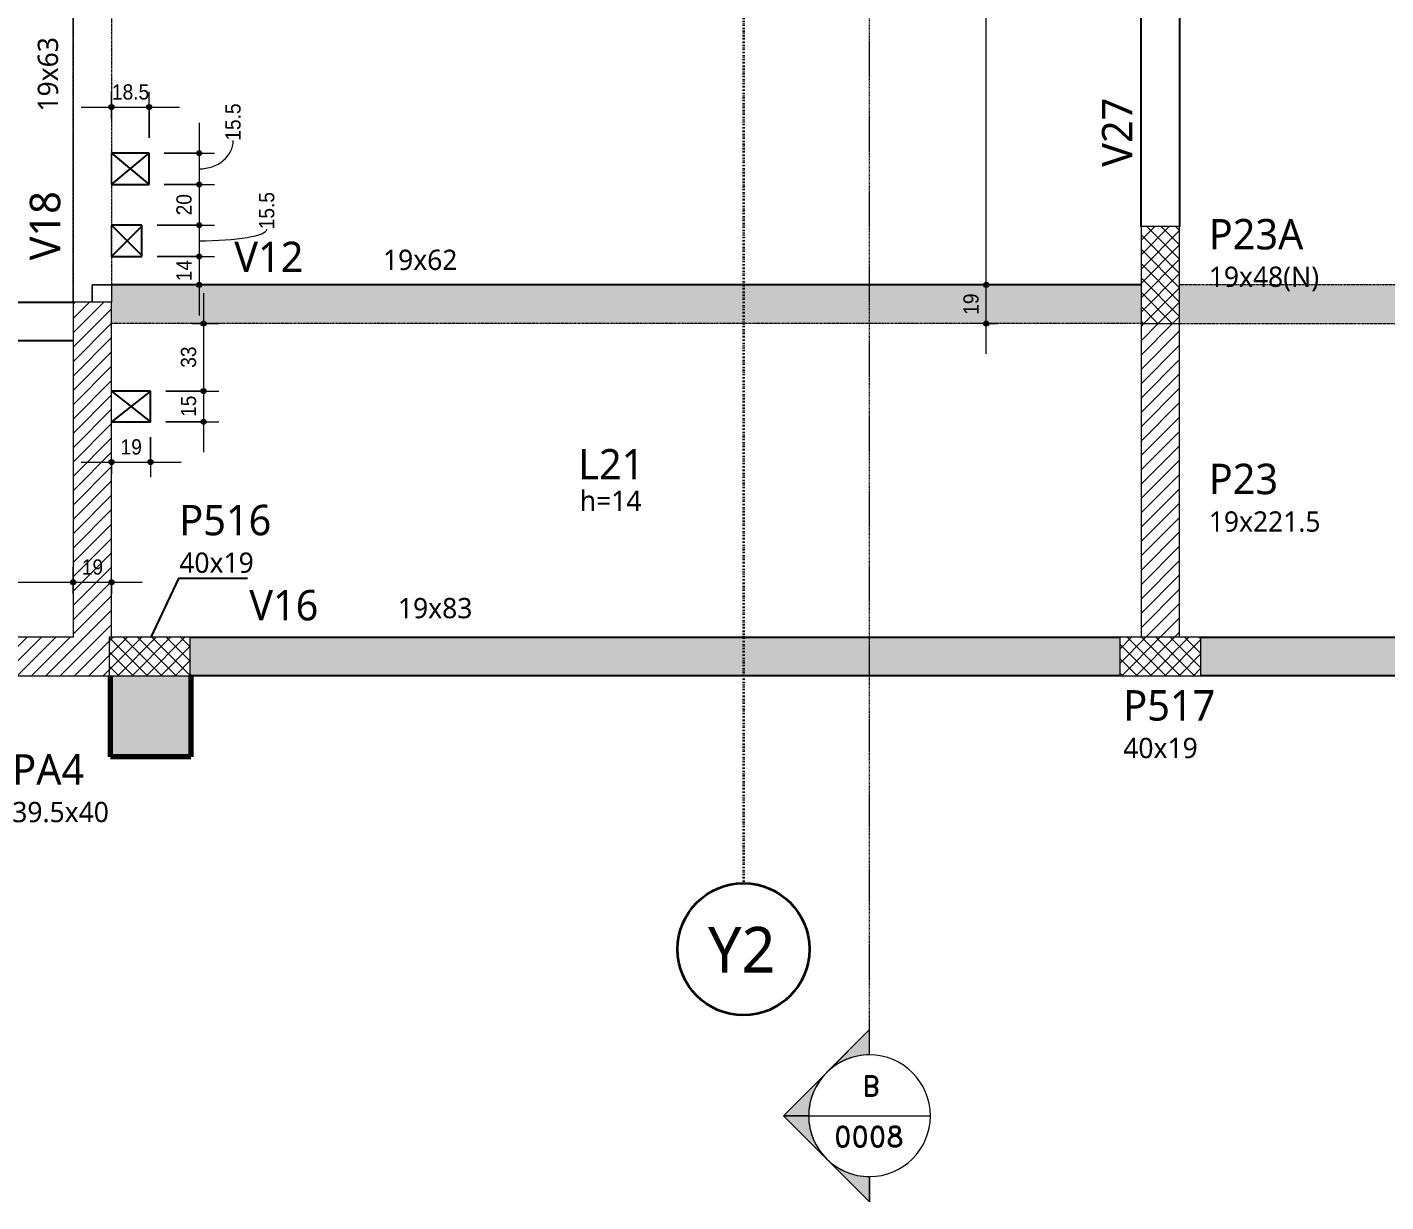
# Model space of a CAD drawing. Header units: centimetres. Extents: x -28 to 30806, y -3196 to 88064.
# Drawn here: x 2543 to 3213, y -1175 to -596 of the extents above; entities that cross this region are included whole.
import ezdxf

# ---------------------------------------------------------------- set-up
doc = ezdxf.new("R2010")
doc.units = ezdxf.units.CM
for name, pattern in [('Centro de 6 mm', [1.32, 0.6, -0.24, 0.24, -0.24]), ('Dash dot', [1.5875, 0.635, -0.47625, 0, -0.47625]), ('Hidden', [0.714375, 0.47625, -0.238125])]:
    doc.linetypes.add(name, pattern=pattern)
for name, color, linetype, lineweight in [('A-ANNO-DIMS', 7, 'Continuous', 9), ('A-ANNO-DIMS-50', 7, 'Continuous', 9), ('A-DETL-GENF', 7, 'Continuous', 18), ('A-DETL-THIN', 7, 'Continuous', 25), ('A-FLOR', 7, 'Continuous', 25), ('A-FLOR-IDEN', 7, 'Continuous', 9), ('G-ANNO-SYMB', 7, 'Continuous', 9), ('S-BEAM', 7, 'Continuous', 25), ('S-BEAM-IDEN', 7, 'Continuous', 9), ('S-COLS', 7, 'Continuous', 25), ('S-COLS-IDEN', 7, 'Continuous', 9), ('S-GRID', 7, 'Continuous', 9), ('S-GRID-IDEN', 7, 'Continuous', 9)]:
    doc.layers.add(name, color=color, linetype=linetype, lineweight=lineweight)
doc.layers.add('A-DETL', color=7, linetype='Continuous', lineweight=18, true_color=0x00a600)
doc.styles.add('Arial', font='arial.ttf', dxfattribs={"width": 0.9, "height": 7.5})
doc.styles.add('Gadugi_1', font='gadugi.ttf', dxfattribs={"height": 10})
doc.styles.add('Gadugi_2', font='gadugi.ttf', dxfattribs={"height": 15})
doc.styles.add('Gadugi_4', font='gadugi.ttf', dxfattribs={"height": 22.5})
doc.styles.add('RomanD', font='romand__.ttf', dxfattribs={"height": 10})
doc.dimstyles.new('PED_1_5mm_ESQ', dxfattribs={"dimscale": 30.48, "dimtxt": 7.651945, "dimasz": 0.328084, "dimexe": 0.246063, "dimexo": 0.246063, "dimgap": 0.049213, "dimtad": 1, "dimdec": 1, "dimrnd": 0.5, "dimdsep": 46, "dimtxsty": 'Arial', "dimblk1": 'DOTSMALL', "dimblk2": 'DOTSMALL', "dimsah": 1, "dimcen": 0.09, "dimdle": 0.492126, "dimazin": 0, "dimtfac": 1, "dimtdec": 4, "dimtix": 1, "dimtmove": 0, "dimatfit": 3, "dimfxl": 1, "dimtvp": 1, "dimtolj": 1, "dimtzin": 0, "dimarcsym": 2})
doc.dimstyles.new('PED_1_5mm_ESQ_2', dxfattribs={"dimscale": 30.48, "dimtxt": 7.651945, "dimasz": 0.328084, "dimexe": 0.246063, "dimexo": 0.246063, "dimgap": 0.049213, "dimtad": 1, "dimdec": 1, "dimrnd": 0.5, "dimdsep": 46, "dimtxsty": 'Arial', "dimblk1": 'DOTSMALL', "dimblk2": 'DOTSMALL', "dimsah": 1, "dimcen": 0.09, "dimdle": 0.492126, "dimazin": 0, "dimtfac": 1, "dimtdec": 4, "dimtix": 1, "dimtmove": 1, "dimatfit": 3, "dimfxl": 1, "dimtvp": 1, "dimtolj": 1, "dimtzin": 0, "dimarcsym": 2})
pattern_1 = [(45, (2647.826, 0), (-3.535534, 3.535534), [])]
pattern_2 = [(45, (2647.826, 0), (-3.535534, 3.535534), []), (135, (2647.826, 0), (-3.535534, -3.535534), [])]

# ---------------------------------------------------------------- blocks, each defined once
blk = doc.blocks.new('Corte - M_Cabeça do corte - Preenchida-2060824-PL H 001 - FORMA DO BARRILETE')
at = {"layer": 'G-ANNO-SYMB'}
h = blk.add_hatch(color=256, dxfattribs=at)
edge = h.paths.add_edge_path(flags=0)
edge.add_line((-0.6, 0.849), (-0.6, 0.6))
edge.add_arc((-0.6, 0), 0.6, 90, 135)
edge.add_line((-1.024, 0.424), (-0.6, 0.849))
h = blk.add_hatch(color=256, dxfattribs=at)
edge = h.paths.add_edge_path(flags=0)
edge.add_line((-0.6, 0.849), (-0.176, 0.424))
edge.add_arc((-0.6, 0), 0.6, 45, 90)
edge.add_line((-0.6, 0.6), (-0.6, 0.849))
h = blk.add_hatch(color=256, dxfattribs=at)
edge = h.paths.add_edge_path(flags=0)
edge.add_line((-1.449, 0), (-1.024, 0.424))
edge.add_arc((-0.6, 0), 0.6, 135, 180)
edge.add_line((-1.2, 0), (-1.449, 0))
h = blk.add_hatch(color=256, dxfattribs=at)
edge = h.paths.add_edge_path(flags=0)
edge.add_line((0.249, 0), (0, 0))
edge.add_arc((-0.6, 0), 0.6, 360, 405)
edge.add_line((-0.176, 0.424), (0.249, 0))
for p, q in [((-0.6, 0.849), (-1.449, 0)), ((-0.6, 0.849), (-1.024, 0.424)), ((-0.6, 0.849), (0.249, 0)), ((-0.6, 0.6), (-0.6, 0.849)), ((-0.6, 0.849), (-0.6, 0.6)), ((-0.176, 0.424), (-0.6, 0.849)), ((-1.024, 0.424), (-1.449, 0)), ((0.249, 0), (-0.176, 0.424)), ((-1.449, 0), (-1.2, 0)), ((0, 0), (0.249, 0)), ((-1.2, 0), (-1.449, 0)), ((0, 0), (0.249, 0))]:
    blk.add_line(p, q, dxfattribs=at)
for start, end in [(360, 180), (90, 135), (45, 90), (135, 180), (360, 45), (180, 360)]:
    blk.add_arc((-0.6, 0), 0.6, start, end, dxfattribs=at)
blk = doc.blocks.new('Eixo - Y2-2173031-PL H 001 - FORMA DO BARRILETE')
at = {"layer": 'S-GRID-IDEN', "color": 40, "lineweight": 35, "true_color": 0xffc000}
blk.add_circle((0, 0), 0.65, dxfattribs=at)
blk = doc.blocks.new('DIMBLOCK54-PL H 001 - FORMA DO BARRILETE')
at = {"layer": 'A-ANNO-DIMS-50'}
h = blk.add_hatch(color=256, dxfattribs=at)
edge = h.paths.add_edge_path(flags=0)
edge.add_arc((3015.63, -723.38), 1.25, 0, 360)
h = blk.add_hatch(color=256, dxfattribs=at)
edge = h.paths.add_edge_path(flags=0)
edge.add_arc((3015.63, -742.38), 1.25, 0, 360)
for p, q in [((3021.36, -723.38), (3008.13, -723.38)), ((3015.63, -757.38), (3015.63, -723.38)), ((3015.63, -723.38), (3021.36, -723.38)), ((3021.36, -742.38), (3008.13, -742.38)), ((3015.63, -742.38), (3021.36, -742.38))]:
    blk.add_line(p, q, dxfattribs=at)
for centre in [(3015.63, -723.38), (3015.63, -742.38)]:
    blk.add_circle(centre, 1.25, dxfattribs=at)
at = {"layer": 'A-ANNO-DIMS-50', "color": 0, "insert": (3004.39, -738.06), "char_height": 7.5, "width": 12.4315, "attachment_point": 1, "rotation": 90, "line_spacing_factor": 0.941778, "style": 'Arial'}
blk.add_mtext('19', dxfattribs=at)
blk = doc.blocks.new('_DotSmall')
at = {"color": 0, "linetype": 'ByBlock', "const_width": 0.5}
blk.add_lwpolyline([(-0.0625, 0, 1), (0.0625, 0, 1)], format="xyb", close=True, dxfattribs=at)
blk = doc.blocks.new('DIMBLOCK55-PL H 001 - FORMA DO BARRILETE')
at = {"layer": 'A-ANNO-DIMS-50'}
h = blk.add_hatch(color=256, dxfattribs=at)
edge = h.paths.add_edge_path(flags=0)
edge.add_arc((3015.63, -200.88), 1.25, 0, 360)
h = blk.add_hatch(color=256, dxfattribs=at)
edge = h.paths.add_edge_path(flags=0)
edge.add_arc((3015.63, -723.38), 1.25, 0, 360)
for p, q in [((3021.36, -200.88), (3008.13, -200.88)), ((3015.63, -723.38), (3015.63, -200.88)), ((3015.63, -200.88), (3021.36, -200.88)), ((3021.36, -723.38), (3008.13, -723.38)), ((3015.63, -723.38), (3021.36, -723.38))]:
    blk.add_line(p, q, dxfattribs=at)
for centre in [(3015.63, -200.88), (3015.63, -723.38)]:
    blk.add_circle(centre, 1.25, dxfattribs=at)
at = {"layer": 'A-ANNO-DIMS-50', "color": 0, "insert": (3004.39, -473.79), "char_height": 7.5, "width": 27.9708, "attachment_point": 1, "rotation": 90, "line_spacing_factor": 0.941778, "style": 'Arial'}
blk.add_mtext('522.5', dxfattribs=at)
blk = doc.blocks.new('DIMBLOCK82-PL H 001 - FORMA DO BARRILETE')
at = {"layer": 'A-ANNO-DIMS-50'}
h = blk.add_hatch(color=256, dxfattribs=at)
edge = h.paths.add_edge_path(flags=0)
edge.add_arc((2298.48, -869.85), 1.25, 0, 360)
h = blk.add_hatch(color=256, dxfattribs=at)
edge = h.paths.add_edge_path(flags=0)
edge.add_arc((2565.48, -869.85), 1.25, 0, 360)
for p, q in [((2298.48, -875.58), (2298.48, -862.35)), ((2565.48, -875.58), (2565.48, -862.35)), ((2298.48, -869.85), (2565.48, -869.85)), ((2298.48, -869.85), (2298.48, -875.58)), ((2565.48, -869.85), (2565.48, -875.58))]:
    blk.add_line(p, q, dxfattribs=at)
for centre in [(2298.48, -869.85), (2565.48, -869.85)]:
    blk.add_circle(centre, 1.25, dxfattribs=at)
at = {"layer": 'A-ANNO-DIMS-50', "color": 0, "insert": (2424.21, -858.61), "char_height": 7.5, "width": 18.6472, "attachment_point": 1, "line_spacing_factor": 0.941778, "style": 'Arial'}
blk.add_mtext('267', dxfattribs=at)
blk = doc.blocks.new('DIMBLOCK83-PL H 001 - FORMA DO BARRILETE')
at = {"layer": 'A-ANNO-DIMS-50'}
h = blk.add_hatch(color=256, dxfattribs=at)
edge = h.paths.add_edge_path(flags=0)
edge.add_arc((2565.48, -869.85), 1.25, 0, 360)
h = blk.add_hatch(color=256, dxfattribs=at)
edge = h.paths.add_edge_path(flags=0)
edge.add_arc((2584.48, -869.85), 1.25, 0, 360)
for p, q in [((2565.48, -875.58), (2565.48, -862.35)), ((2584.48, -875.58), (2584.48, -862.35)), ((2565.48, -869.85), (2599.48, -869.85)), ((2565.48, -869.85), (2565.48, -875.58)), ((2584.48, -869.85), (2584.48, -875.58))]:
    blk.add_line(p, q, dxfattribs=at)
for centre in [(2565.48, -869.85), (2584.48, -869.85)]:
    blk.add_circle(centre, 1.25, dxfattribs=at)
at = {"layer": 'A-ANNO-DIMS-50', "color": 0, "insert": (2569.8, -858.61), "char_height": 7.5, "width": 12.4315, "attachment_point": 1, "line_spacing_factor": 0.941778, "style": 'Arial'}
blk.add_mtext('19', dxfattribs=at)
blk = doc.blocks.new('DIMBLOCK216-PL H 001 - FORMA DO BARRILETE')
at = {"layer": 'A-ANNO-DIMS-50'}
h = blk.add_hatch(color=256, dxfattribs=at)
edge = h.paths.add_edge_path(flags=0)
edge.add_arc((2629.87, -742.38), 1.25, 0, 360)
h = blk.add_hatch(color=256, dxfattribs=at)
edge = h.paths.add_edge_path(flags=0)
edge.add_arc((2629.87, -775.63), 1.25, 0, 360)
for p, q in [((2629.87, -727.38), (2629.87, -775.63)), ((2624.13, -742.38), (2637.37, -742.38)), ((2629.87, -742.38), (2624.13, -742.38)), ((2611.22, -775.63), (2637.37, -775.63)), ((2629.87, -775.63), (2611.22, -775.63))]:
    blk.add_line(p, q, dxfattribs=at)
for centre in [(2629.87, -742.38), (2629.87, -775.63)]:
    blk.add_circle(centre, 1.25, dxfattribs=at)
at = {"layer": 'A-ANNO-DIMS-50', "color": 0, "insert": (2618.63, -764.18), "char_height": 7.5, "width": 12.4315, "attachment_point": 1, "rotation": 90, "line_spacing_factor": 0.941778, "style": 'Arial'}
blk.add_mtext('33', dxfattribs=at)
blk = doc.blocks.new('DIMBLOCK217-PL H 001 - FORMA DO BARRILETE')
at = {"layer": 'A-ANNO-DIMS-50'}
h = blk.add_hatch(color=256, dxfattribs=at)
edge = h.paths.add_edge_path(flags=0)
edge.add_arc((2629.87, -775.63), 1.25, 0, 360)
h = blk.add_hatch(color=256, dxfattribs=at)
edge = h.paths.add_edge_path(flags=0)
edge.add_arc((2629.87, -790.8), 1.25, 0, 360)
for p, q in [((2611.22, -775.63), (2637.37, -775.63)), ((2629.87, -775.63), (2611.22, -775.63)), ((2629.87, -775.63), (2629.87, -805.8)), ((2611.22, -790.8), (2637.37, -790.8)), ((2629.87, -790.8), (2611.22, -790.8))]:
    blk.add_line(p, q, dxfattribs=at)
for centre in [(2629.87, -775.63), (2629.87, -790.8)]:
    blk.add_circle(centre, 1.25, dxfattribs=at)
at = {"layer": 'A-ANNO-DIMS-50', "color": 0, "insert": (2618.63, -788.39), "char_height": 7.5, "width": 12.4315, "attachment_point": 1, "rotation": 90, "line_spacing_factor": 0.941778, "style": 'Arial'}
blk.add_mtext('15', dxfattribs=at)
blk = doc.blocks.new('DIMBLOCK218-PL H 001 - FORMA DO BARRILETE')
at = {"layer": 'A-ANNO-DIMS-50'}
h = blk.add_hatch(color=256, dxfattribs=at)
edge = h.paths.add_edge_path(flags=0)
edge.add_arc((2584.48, -810.64), 1.25, 0, 360)
h = blk.add_hatch(color=256, dxfattribs=at)
edge = h.paths.add_edge_path(flags=0)
edge.add_arc((2603.72, -810.64), 1.25, 0, 360)
for p, q in [((2584.48, -816.38), (2584.48, -803.14)), ((2603.72, -798.3), (2603.72, -818.14)), ((2603.72, -810.64), (2603.72, -798.3)), ((2569.48, -810.64), (2618.72, -810.64)), ((2584.48, -810.64), (2584.48, -816.38))]:
    blk.add_line(p, q, dxfattribs=at)
for centre in [(2584.48, -810.64), (2603.72, -810.64)]:
    blk.add_circle(centre, 1.25, dxfattribs=at)
at = {"layer": 'A-ANNO-DIMS-50', "color": 0, "insert": (2588.92, -799.41), "char_height": 7.5, "width": 12.4315, "attachment_point": 1, "line_spacing_factor": 0.941778, "style": 'Arial'}
blk.add_mtext('19', dxfattribs=at)
blk = doc.blocks.new('DIMBLOCK219-PL H 001 - FORMA DO BARRILETE')
at = {"layer": 'A-ANNO-DIMS-50'}
h = blk.add_hatch(color=256, dxfattribs=at)
edge = h.paths.add_edge_path(flags=0)
edge.add_arc((2627.64, -658.42), 1.25, 0, 360)
h = blk.add_hatch(color=256, dxfattribs=at)
edge = h.paths.add_edge_path(flags=0)
edge.add_arc((2627.64, -673.84), 1.25, 0, 360)
for p, q in [((2627.64, -643.42), (2627.64, -673.84)), ((2610.47, -658.42), (2635.14, -658.42)), ((2627.64, -658.42), (2610.47, -658.42)), ((2610.47, -673.84), (2635.14, -673.84)), ((2627.64, -673.84), (2610.47, -673.84))]:
    blk.add_line(p, q, dxfattribs=at)
for centre in [(2627.64, -658.42), (2627.64, -673.84)]:
    blk.add_circle(centre, 1.25, dxfattribs=at)
blk.add_ellipse((2627.64, -652.25), major_axis=(-16.78, 0), ratio=0.827377, start_param=1.570796, end_param=3.141593, dxfattribs=at)
at = {"layer": 'A-ANNO-DIMS-50', "color": 0, "insert": (2640.57, -652.25), "char_height": 7.5, "width": 21.7551, "attachment_point": 1, "rotation": 90, "line_spacing_factor": 0.941778, "style": 'Arial'}
blk.add_mtext('15.5', dxfattribs=at)
blk = doc.blocks.new('DIMBLOCK220-PL H 001 - FORMA DO BARRILETE')
at = {"layer": 'A-ANNO-DIMS-50'}
h = blk.add_hatch(color=256, dxfattribs=at)
edge = h.paths.add_edge_path(flags=0)
edge.add_arc((2627.64, -673.84), 1.25, 0, 360)
h = blk.add_hatch(color=256, dxfattribs=at)
edge = h.paths.add_edge_path(flags=0)
edge.add_arc((2627.64, -693.9), 1.25, 0, 360)
for p, q in [((2610.47, -673.84), (2635.14, -673.84)), ((2627.64, -673.84), (2610.47, -673.84)), ((2627.64, -673.84), (2627.64, -693.9)), ((2606.97, -693.9), (2635.14, -693.9)), ((2627.64, -693.9), (2606.97, -693.9))]:
    blk.add_line(p, q, dxfattribs=at)
for centre in [(2627.64, -673.84), (2627.64, -693.9)]:
    blk.add_circle(centre, 1.25, dxfattribs=at)
at = {"layer": 'A-ANNO-DIMS-50', "color": 0, "insert": (2616.4, -689.05), "char_height": 7.5, "width": 12.4315, "attachment_point": 1, "rotation": 90, "line_spacing_factor": 0.941778, "style": 'Arial'}
blk.add_mtext('20', dxfattribs=at)
blk = doc.blocks.new('DIMBLOCK221-PL H 001 - FORMA DO BARRILETE')
at = {"layer": 'A-ANNO-DIMS-50'}
h = blk.add_hatch(color=256, dxfattribs=at)
edge = h.paths.add_edge_path(flags=0)
edge.add_arc((2627.64, -693.9), 1.25, 0, 360)
h = blk.add_hatch(color=256, dxfattribs=at)
edge = h.paths.add_edge_path(flags=0)
edge.add_arc((2627.64, -709.32), 1.25, 0, 360)
for p, q in [((2606.97, -693.9), (2635.14, -693.9)), ((2627.64, -693.9), (2606.97, -693.9)), ((2627.64, -693.9), (2627.64, -709.32)), ((2606.97, -709.32), (2635.14, -709.32)), ((2627.64, -709.32), (2606.97, -709.32))]:
    blk.add_line(p, q, dxfattribs=at)
for centre in [(2627.64, -693.9), (2627.64, -709.32)]:
    blk.add_circle(centre, 1.25, dxfattribs=at)
blk.add_ellipse((2627.64, -695.93), major_axis=(-33.4, 0), ratio=0.170126, start_param=1.570796, end_param=3.141593, dxfattribs=at)
at = {"layer": 'A-ANNO-DIMS-50', "color": 0, "insert": (2657.19, -695.93), "char_height": 7.5, "width": 21.7551, "attachment_point": 1, "rotation": 90, "line_spacing_factor": 0.941778, "style": 'Arial'}
blk.add_mtext('15.5', dxfattribs=at)
blk = doc.blocks.new('DIMBLOCK222-PL H 001 - FORMA DO BARRILETE')
at = {"layer": 'A-ANNO-DIMS-50'}
h = blk.add_hatch(color=256, dxfattribs=at)
edge = h.paths.add_edge_path(flags=0)
edge.add_arc((2627.64, -709.32), 1.25, 0, 360)
h = blk.add_hatch(color=256, dxfattribs=at)
edge = h.paths.add_edge_path(flags=0)
edge.add_arc((2627.64, -723.38), 1.25, 0, 360)
for p, q in [((2606.97, -709.32), (2635.14, -709.32)), ((2627.64, -709.32), (2606.97, -709.32)), ((2627.64, -709.32), (2627.64, -738.38)), ((2621.91, -723.38), (2635.14, -723.38)), ((2627.64, -723.38), (2621.91, -723.38))]:
    blk.add_line(p, q, dxfattribs=at)
for centre in [(2627.64, -709.32), (2627.64, -723.38)]:
    blk.add_circle(centre, 1.25, dxfattribs=at)
at = {"layer": 'A-ANNO-DIMS-50', "color": 0, "insert": (2616.4, -721.53), "char_height": 7.5, "width": 12.4315, "attachment_point": 1, "rotation": 90, "line_spacing_factor": 0.941778, "style": 'Arial'}
blk.add_mtext('14', dxfattribs=at)
blk = doc.blocks.new('DIMBLOCK223-PL H 001 - FORMA DO BARRILETE')
at = {"layer": 'A-ANNO-DIMS-50'}
h = blk.add_hatch(color=256, dxfattribs=at)
edge = h.paths.add_edge_path(flags=0)
edge.add_arc((2584.48, -635.72), 1.25, 0, 360)
h = blk.add_hatch(color=256, dxfattribs=at)
edge = h.paths.add_edge_path(flags=0)
edge.add_arc((2602.97, -635.72), 1.25, 0, 360)
for p, q in [((2584.48, -641.45), (2584.48, -628.22)), ((2602.97, -650.92), (2602.97, -628.22)), ((2569.48, -635.72), (2617.97, -635.72)), ((2584.48, -635.72), (2584.48, -641.45)), ((2602.97, -635.72), (2602.97, -650.92))]:
    blk.add_line(p, q, dxfattribs=at)
for centre in [(2584.48, -635.72), (2602.97, -635.72)]:
    blk.add_circle(centre, 1.25, dxfattribs=at)
at = {"layer": 'A-ANNO-DIMS-50', "color": 0, "insert": (2584.66, -624.48), "char_height": 7.5, "width": 21.7551, "attachment_point": 1, "line_spacing_factor": 0.941778, "style": 'Arial'}
blk.add_mtext('18.5', dxfattribs=at)

msp = doc.modelspace()

# ---------------------------------------------------------------- hatches: boundary and pattern name
at = {"layer": 'A-DETL', "true_color": 0xe6b8b7}
for points in [[(2603.72, -742.38), (3091.97, -742.38), (3091.97, -723.38), (2584.48, -723.38), (2584.48, -742.38), (2602.97, -742.38)], [(3216.32, -742.38), (3577.47, -742.38), (3577.47, -723.38), (3110.97, -723.38), (3110.97, -742.38), (3112.47, -742.38)]]:
    msp.add_hatch(color=9, dxfattribs=at).paths.add_polyline_path(points, flags=0)
at = {"layer": 'A-DETL-GENF', "true_color": 0x0000ff}
h = msp.add_hatch(dxfattribs=at)
h.set_pattern_fill('FP_2', color=5, style=0, pattern_type=2)
h.set_pattern_definition(pattern_2)
h.paths.add_polyline_path([(3091.98, -742.38), (3110.97, -742.38), (3110.97, -694.48), (3091.97, -694.48), (3091.98, -742.38)], flags=0)
at = {"layer": 'A-DETL-GENF', "true_color": 0x808080}
h = msp.add_hatch(dxfattribs=at)
h.set_pattern_fill('FP_1', color=8, style=0, pattern_type=2)
h.set_pattern_definition(pattern_1)
h.paths.add_polyline_path([(2483.29, -915.95), (2583.27, -915.95), (2583.27, -896.95), (2584.48, -896.95), (2584.48, -731.83), (2565.48, -731.83), (2565.48, -896.95), (2143.96, -896.95), (2143.96, -742.38), (2124.96, -742.38), (2124.96, -896.95), (2126.27, -896.95), (2126.27, -915.95), (2298.48, -915.95)], flags=0)
h.paths.add_polyline_path([(2086.23, -915.95), (2086.27, -915.93), (2086.23, -896.95)], flags=0)
h = msp.add_hatch(dxfattribs=at)
h.set_pattern_fill('FP_1', color=8, style=0, pattern_type=2)
h.set_pattern_definition(pattern_1)
h.paths.add_polyline_path([(3110.97, -896.95), (3110.97, -896.95), (3110.97, -742.38), (3091.97, -742.38), (3091.98, -896.95)], flags=0)
at = {"layer": 'A-DETL-GENF', "true_color": 0x0000ff}
h = msp.add_hatch(dxfattribs=at)
h.set_pattern_fill('FP_2', color=5, style=0, pattern_type=2)
h.set_pattern_definition(pattern_2)
h.paths.add_polyline_path([(2603.72, -915.95), (2623.27, -915.95), (2623.22, -896.95), (2583.27, -896.95), (2583.27, -915.95), (2584.48, -915.95)], flags=0)
h = msp.add_hatch(dxfattribs=at)
h.set_pattern_fill('FP_2', color=5, style=0, pattern_type=2)
h.set_pattern_definition(pattern_2)
h.paths.add_polyline_path([(3121.47, -915.95), (3121.47, -896.95), (3081.47, -896.95), (3081.47, -915.95), (3110.97, -915.95)], flags=0)
at = {"layer": 'S-BEAM', "true_color": 0x00bcb8}
h = msp.add_hatch(color=132, dxfattribs=at)
h.paths.add_polyline_path([(2623.27, -915.95), (3081.47, -915.95), (3081.47, -896.95), (2623.27, -896.95), (2623.27, -900.77)], flags=0)
h.paths.add_polyline_path([(3579.72, -915.95), (3579.72, -896.95), (3121.47, -896.95), (3121.47, -915.95), (3387.12, -915.95)], flags=0)
at = {"layer": 'S-COLS', "true_color": 0x808080}
msp.add_hatch(color=8, dxfattribs=at).paths.add_polyline_path([(2583.97, -955.95), (2623.47, -955.95), (2623.47, -915.95), (2583.97, -915.95), (2583.97, -916.35)], flags=0)

# ---------------------------------------------------------------- linework, layer by layer
at = {"layer": 'A-DETL', "color": 7, "linetype": 'Hidden'}
for p, q in [((2565.48, -731.83), (2565.48, -455.88)), ((2565.48, -455.88), (2565.48, -731.83)), ((2584.48, -455.88), (2584.48, -731.83)), ((2584.48, -673.84), (2584.48, -658.42)), ((2584.48, -709.32), (2584.48, -693.9)), ((2574.98, -731.83), (2574.98, -723.38)), ((2574.98, -723.38), (2574.98, -731.83)), ((2574.98, -723.38), (3091.97, -723.38)), ((2584.48, -723.38), (2574.98, -723.38)), ((2584.48, -723.38), (2584.48, -731.83)), ((2584.48, -723.38), (3091.97, -723.38)), ((3577.47, -723.38), (3110.97, -723.38)), ((3091.97, -742.38), (2584.48, -742.38)), ((3110.97, -742.38), (3577.47, -742.38))]:
    msp.add_line(p, q, dxfattribs=at)
at = {"layer": 'A-DETL', "color": 7}
for p, q in [((3110.97, -694.48), (3091.97, -694.48)), ((3091.97, -694.48), (3091.97, -742.38)), ((3110.97, -742.38), (3110.97, -694.48)), ((2565.48, -731.83), (2565.48, -896.95)), ((2584.48, -731.83), (2565.48, -731.83)), ((2584.48, -896.95), (2584.48, -731.83)), ((3091.97, -742.38), (3091.97, -896.95)), ((3091.97, -742.38), (3110.97, -742.38)), ((3110.97, -896.95), (3110.97, -742.38)), ((2565.48, -896.95), (2143.96, -896.95)), ((2623.27, -896.95), (2583.27, -896.95)), ((2583.27, -896.95), (2583.27, -915.95)), ((2623.27, -915.95), (2623.27, -896.95)), ((3121.47, -896.95), (3081.47, -896.95)), ((3081.47, -896.95), (3081.47, -915.95)), ((3121.47, -915.95), (3121.47, -896.95)), ((2126.27, -915.95), (2583.27, -915.95)), ((2583.27, -915.95), (2623.27, -915.95)), ((3081.47, -915.95), (3121.47, -915.95))]:
    msp.add_line(p, q, dxfattribs=at)
at = {"layer": 'A-DETL-THIN'}
for p, q in [((2584.48, -673.84), (2602.97, -658.42)), ((2584.48, -658.42), (2602.97, -673.84)), ((2584.48, -693.9), (2599.47, -708.9)), ((2584.48, -709.32), (2599.47, -694.32)), ((2603.72, -775.63), (2584.48, -790.8)), ((2584.48, -775.63), (2603.72, -790.8)), ((2617.51, -868.02), (2603.85, -896.95)), ((2651.51, -868.02), (2617.51, -868.02))]:
    msp.add_line(p, q, dxfattribs=at)
at = {"layer": 'A-FLOR'}
for p, q in [((2602.97, -658.42), (2584.48, -658.42)), ((2602.97, -673.84), (2602.97, -658.42)), ((2584.48, -673.84), (2602.97, -673.84)), ((2599.47, -693.9), (2584.48, -693.9)), ((2599.47, -709.32), (2599.47, -693.9)), ((2584.48, -709.32), (2599.47, -709.32)), ((3091.97, -723.38), (2584.48, -723.38)), ((2603.72, -775.63), (2584.48, -775.63)), ((2603.72, -790.8), (2603.72, -775.63)), ((2584.48, -790.8), (2603.72, -790.8))]:
    msp.add_line(p, q, dxfattribs=at)
at = {"layer": 'G-ANNO-SYMB', "linetype": 'Centro de 6 mm'}
msp.add_line((2958.13, -1102.77), (2958.13, 831.62), dxfattribs=at)
at = {"layer": 'G-ANNO-SYMB'}
msp.add_line((2928.13, -1132.77), (2988.13, -1132.77), dxfattribs=at)
at = {"layer": 'S-BEAM'}
for p, q in [((3091.97, -694.48), (3091.97, -389.38)), ((3110.97, -389.38), (3110.97, -694.48)), ((2298.48, -731.83), (2565.48, -731.83)), ((2565.48, -750.83), (2298.48, -750.83)), ((2623.27, -896.95), (3081.47, -896.95)), ((3121.47, -896.95), (3579.72, -896.95)), ((2623.47, -915.95), (2623.27, -915.95)), ((3081.47, -915.95), (2623.47, -915.95)), ((3579.72, -915.95), (3121.47, -915.95))]:
    msp.add_line(p, q, dxfattribs=at)
at = {"layer": 'S-COLS', "color": 190, "lineweight": 70, "true_color": 0x8000ff}
for p, q in [((2583.97, -955.95), (2583.97, -915.95)), ((2623.27, -915.95), (2623.47, -915.95)), ((2623.47, -915.95), (2623.47, -955.95)), ((2623.47, -955.95), (2583.97, -955.95))]:
    msp.add_line(p, q, dxfattribs=at)
at = {"layer": 'S-GRID', "color": 40, "linetype": 'Dash dot', "lineweight": 35, "true_color": 0xffc000}
msp.add_line((2895.97, 989.57), (2895.97, -1018.23), dxfattribs=at)

# ---------------------------------------------------------------- block references
at = {"layer": 'G-ANNO-SYMB', "xscale": 49.99999999999998, "yscale": 49.99999999999998, "zscale": 49.99999999999998, "rotation": 90}
msp.add_blockref('Corte - M_Cabeça do corte - Preenchida-2060824-PL H 001 - FORMA DO BARRILETE', (2958.13, -1102.77), dxfattribs=at)
at = {"layer": 'S-GRID-IDEN', "color": 40, "true_color": 0xffc000, "xscale": 49.99999999999998, "yscale": 49.99999999999998, "zscale": 49.99999999999998, "rotation": 180}
msp.add_blockref('Eixo - Y2-2173031-PL H 001 - FORMA DO BARRILETE', (2895.97, -1050.73), dxfattribs=at)

# ---------------------------------------------------------------- texts
at = {"layer": 'A-FLOR-IDEN', "attachment_point": 1}
for s, insert, char_height, width, style in [('L21', (2814.52, -804.23), 15, 40.0844, 'Gadugi_2'), ('h=14', (2815.3, -824.71), 10, 39.6835, 'Gadugi_1')]:
    msp.add_mtext(s, dxfattribs=dict(at, insert=insert, char_height=char_height, width=width, style=style))
at = {"layer": 'G-ANNO-SYMB', "char_height": 10, "attachment_point": 1, "style": 'RomanD'}
for s, insert, width in [('B', (2954.57, -1113.14), 11.2236), ('0008', (2940.67, -1138.09), 44.8945)]:
    msp.add_mtext(s, dxfattribs=dict(at, insert=insert, width=width))
at = {"layer": 'S-BEAM-IDEN', "attachment_point": 1, "rotation": 90}
for s, insert, char_height, width, style in [('19x63', (2548.07, -637.92), 10, 44.8945, 'Gadugi_1'), ('V27', (3072.7, -665.15), 15, 44.0928, 'Gadugi_2'), ('V18', (2544.14, -711.21), 15, 44.0928, 'Gadugi_2')]:
    msp.add_mtext(s, dxfattribs=dict(at, insert=insert, char_height=char_height, width=width, style=style))
at = {"layer": 'S-BEAM-IDEN', "attachment_point": 1}
for s, insert, char_height, width, style in [('V12', (2644.98, -702.04), 15, 44.0928, 'Gadugi_2'), ('19x62', (2718.28, -705.98), 10, 44.8945, 'Gadugi_1'), ('V16', (2652.35, -873.68), 15, 44.0928, 'Gadugi_2'), ('19x83', (2725.65, -877.61), 10, 44.8945, 'Gadugi_1')]:
    msp.add_mtext(s, dxfattribs=dict(at, insert=insert, char_height=char_height, width=width, style=style))
at = {"layer": 'S-COLS-IDEN', "attachment_point": 1}
for s, insert, char_height, width, style in [('P23A', (3125.37, -690.84), 15, 58.924, 'Gadugi_2'), ('19x48(N)', (3125.37, -714.32), 10, 68.1434, 'Gadugi_1'), ('P23', (3125.37, -811.45), 15, 42.4894, 'Gadugi_2'), ('P516', (2617.86, -831.72), 15, 56.519, 'Gadugi_2'), ('19x221.5', (3125.37, -834.94), 10, 66.9409, 'Gadugi_1'), ('40x19', (2617.86, -855.21), 10, 44.8945, 'Gadugi_1'), ('P517', (3083.23, -923.04), 15, 56.519, 'Gadugi_2'), ('40x19', (3083.23, -946.53), 10, 44.8945, 'Gadugi_1'), ('PA4', (2535.51, -954.6), 15, 44.8945, 'Gadugi_2'), ('39.5x40', (2535.51, -978.09), 10, 57.7215, 'Gadugi_1')]:
    msp.add_mtext(s, dxfattribs=dict(at, insert=insert, char_height=char_height, width=width, style=style))
at = {"layer": 'S-GRID-IDEN', "color": 40, "true_color": 0xffc000, "insert": (2878.45, -1039.69), "char_height": 22.5, "width": 42.0886, "attachment_point": 1, "style": 'Gadugi_4'}
msp.add_mtext('Y2', dxfattribs=at)

# ---------------------------------------------------------------- dimensions: what is measured, and where the dimension line sits
at = {"layer": 'A-ANNO-DIMS'}
for base, p1, p2, override, picture, middle in [((3015.63, -200.88), (3013.86, -723.38), (3013.86, -200.88), {"dimpost": '<>', "dimfxl": 522.500108}, 'DIMBLOCK55-PL H 001 - FORMA DO BARRILETE', (3010.3, -462.13)), ((2627.64, -693.9), (2602.97, -673.84), (2599.47, -693.9), {"dimpost": '<>', "dimfxl": 20.365115}, 'DIMBLOCK220-PL H 001 - FORMA DO BARRILETE', (2622.31, -683.87)), ((2627.64, -723.38), (2599.47, -709.32), (2629.41, -723.38), {"dimpost": '<>', "dimfxl": 33.073342}, 'DIMBLOCK222-PL H 001 - FORMA DO BARRILETE', (2622.38, -716.35)), ((3015.63, -723.38), (3013.86, -742.38), (3013.86, -723.38), {"dimpost": '<>', "dimfxl": 19}, 'DIMBLOCK54-PL H 001 - FORMA DO BARRILETE', (3010.3, -732.88)), ((2629.8654, -775.6291), (2631.6332, -742.3808), (2603.724, -775.6291), {"dimpost": '<>', "dimfxl": 43.409324}, 'DIMBLOCK216-PL H 001 - FORMA DO BARRILETE', (2624.5335, -759.005)), ((2629.87, -790.8), (2603.72, -775.63), (2603.72, -790.8), {"dimpost": '<>', "dimfxl": 15.166344}, 'DIMBLOCK217-PL H 001 - FORMA DO BARRILETE', (2624.54, -783.21))]:
    dim = msp.add_linear_dim(base=base, p1=p1, p2=p2, angle=90, dimstyle='PED_1_5mm_ESQ', override=override, dxfattribs=at)
    dim.commit()
    dim.dimension.update_dxf_attribs({"geometry": picture, "text_midpoint": middle})
for base, p1, p2, override, picture, middle in [((2602.97, -635.72), (2584.48, -633.95), (2602.97, -658.42), {"dimpost": '<>', "dimfxl": 30.674507}, 'DIMBLOCK223-PL H 001 - FORMA DO BARRILETE', (2593.73, -630.39)), ((2603.72, -810.64), (2584.48, -808.88), (2603.72, -790.8), {"dimpost": '<>', "dimfxl": 26.407627}, 'DIMBLOCK218-PL H 001 - FORMA DO BARRILETE', (2594.1, -805.31)), ((2565.48, -869.85), (2298.48, -868.08), (2565.48, -868.08), {"dimpost": '<>', "dimfxl": 266.992339}, 'DIMBLOCK82-PL H 001 - FORMA DO BARRILETE', (2431.98, -864.52)), ((2584.48, -869.85), (2565.48, -868.08), (2584.48, -868.08), {"dimpost": '<>', "dimfxl": 19}, 'DIMBLOCK83-PL H 001 - FORMA DO BARRILETE', (2574.98, -864.52))]:
    dim = msp.add_linear_dim(base=base, p1=p1, p2=p2, dimstyle='PED_1_5mm_ESQ', override=override, dxfattribs=at)
    dim.commit()
    dim.dimension.update_dxf_attribs({"geometry": picture, "text_midpoint": middle})
for base, p1, p2, picture, middle in [((2627.64, -673.84), (2602.97, -658.42), (2602.97, -673.84), 'DIMBLOCK219-PL H 001 - FORMA DO BARRILETE', (2645.57, -641.37)), ((2627.64, -709.32), (2599.47, -693.9), (2599.47, -709.32), 'DIMBLOCK221-PL H 001 - FORMA DO BARRILETE', (2662.19, -685.05))]:
    dim = msp.add_linear_dim(base=base, p1=p1, p2=p2, angle=90, dimstyle='PED_1_5mm_ESQ_2', override={"dimpost": '<>', "dimfxl": 15.416344}, dxfattribs=at)
    dim.commit()
    dim.dimension.update_dxf_attribs({"geometry": picture, "text_midpoint": middle, "dimtype": 160, "text_rotation": 90})

doc.saveas('drawing.dxf')
